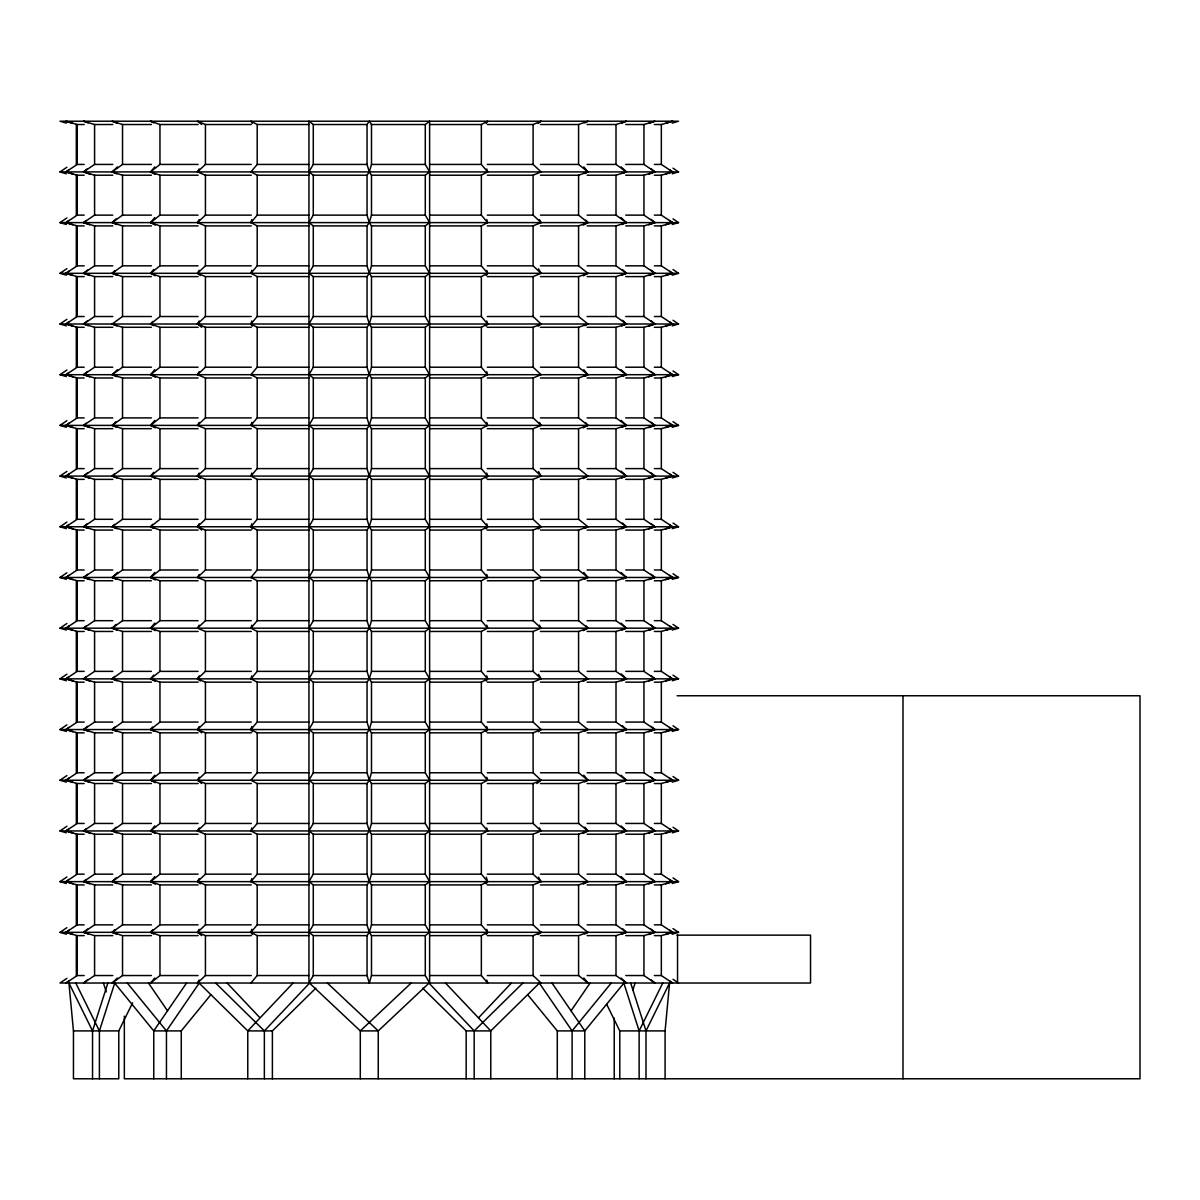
<?xml version="1.0" encoding="UTF-8"?>
<svg xmlns="http://www.w3.org/2000/svg" width="1200" height="1200" viewBox="0 0 1200 1200"><rect width="100%" height="100%" fill="white"/><g stroke="black" fill="none" stroke-linecap="round" stroke-linejoin="round"><path stroke-width="1.5" d="M272.385 1078.785L272.385 1030.905L315.825 988.2M425.28 124.515L425.28 164.43L429.615 171.915L429.63 175.215L429.615 983.025L425.28 975.54L425.28 935.625L429.615 932.325L425.28 924.855L425.28 884.925L429.615 881.64L425.28 874.155L425.28 834.225L429.615 830.94L425.28 823.455L425.28 783.54L429.615 780.24L425.28 772.77L425.28 732.84L429.615 729.555L425.28 722.07L425.28 682.155L429.615 678.855L425.28 671.37L425.28 631.455L429.615 628.17L425.28 620.685L425.28 580.755L429.615 577.47L425.28 569.985L425.28 530.07L429.615 526.77L425.28 519.3L425.28 479.37L429.615 476.085L425.28 468.6L425.28 428.685L429.615 425.385L425.28 417.9L425.28 377.985L429.615 374.7L425.28 367.215L425.28 327.285L429.615 324L425.28 316.515L425.28 276.6L429.615 273.3L425.28 265.83L425.28 225.9L429.615 222.615L425.28 215.13L425.28 175.215L429.615 171.915L429.615 121.215L425.28 124.515L371.49 124.515L369.27 121.215L367.05 124.515L367.05 164.43L369.27 171.915L371.49 175.215L371.49 215.13L369.27 222.615L367.05 225.9L367.05 265.83L369.27 273.3L371.49 276.6L371.49 316.515L369.27 324L367.05 327.285L367.05 367.215L369.27 374.7L371.49 377.985L371.49 417.9L369.27 425.385L367.05 428.685L367.05 468.6L369.27 476.085L371.49 479.37L371.49 519.3L369.27 526.77L367.05 530.07L367.05 569.985L369.27 577.47L371.49 580.755L371.49 620.685L369.27 628.17L367.05 631.455L367.05 671.37L369.27 678.855L371.49 682.155L371.49 722.07L369.27 729.555L367.05 732.84L367.05 772.77L369.27 780.24L371.49 783.54L371.49 823.455L369.27 830.94L367.05 834.225L367.05 874.155L369.27 881.64L371.49 884.925L371.49 924.855L369.27 932.325L367.05 935.625L367.05 975.54L369.27 983.025L371.49 975.54L371.49 935.625L369.27 932.325L367.05 924.855L367.05 884.925L369.27 881.64L371.49 874.155L371.49 834.225L369.27 830.94L367.05 823.455L367.05 783.54L369.27 780.24L371.49 772.77L371.49 732.84L369.27 729.555L367.05 722.07L367.05 682.155L369.27 678.855L371.49 671.37L371.49 631.455L369.27 628.17L367.05 620.685L367.05 580.755L369.27 577.47L371.49 569.985L371.49 530.07L369.27 526.77L367.05 519.3L367.05 479.37L369.27 476.085L371.49 468.6L371.49 428.685L369.27 425.385L367.05 417.9L367.05 377.985L369.27 374.7L371.49 367.215L371.49 327.285L369.27 324L367.05 316.515L367.05 276.6L369.27 273.3L371.49 265.83L371.49 225.9L369.27 222.615L367.05 215.13L367.05 175.215L369.27 171.915L371.49 164.43L371.49 124.515M313.275 124.515L313.275 164.43L308.94 171.915L313.275 175.215L313.275 215.13L308.94 222.615L313.275 225.9L313.275 265.83L308.94 273.3L313.275 276.6L313.275 316.515L308.94 324L313.275 327.285L313.275 367.215L308.94 374.7L313.275 377.985L313.275 417.9L308.94 425.385L313.275 428.685L313.275 468.6L308.94 476.085L313.275 479.37L313.275 519.3L308.94 526.77L313.275 530.07L313.275 569.985L308.94 577.47L313.275 580.755L313.275 620.685L308.94 628.17L313.275 631.455L313.275 671.37L308.94 678.855L313.275 682.155L313.275 722.07L308.94 729.555L313.275 732.84L313.275 772.77L308.94 780.24L313.275 783.54L313.275 823.455L308.94 830.94L313.275 834.225L313.275 874.155L308.94 881.64L313.275 884.925L313.275 924.855L308.94 932.325L313.275 935.625L313.275 975.54L308.94 983.025L308.94 121.215L313.275 124.515L367.05 124.515M665.085 1078.785L665.085 1030.905L669.57 983.025L646.005 1030.905L646.005 1078.785M308.91 225.9L257.19 225.9L250.92 222.615L251.79 219.615M308.91 276.6L257.19 276.6L250.92 273.3L251.79 270.315M251.79 321L250.92 324L252.375 326.19M308.91 428.685L257.19 428.685L250.92 425.385L251.79 422.4M308.91 479.37L257.19 479.37L250.92 476.085L251.79 473.085M251.79 523.785L250.92 526.77L252.375 528.975M308.91 631.455L257.19 631.455L250.92 628.17L251.79 625.17M308.91 682.155L257.19 682.155L250.92 678.855L251.79 675.87M251.79 726.555L250.92 729.555L252.375 731.745M308.91 834.225L257.19 834.225L250.92 830.94L251.79 827.94M308.91 884.925L257.19 884.925L250.92 881.64L251.79 878.64M251.79 929.34L250.92 932.325L252.375 934.53M92.535 1078.785L92.535 1030.905L107.865 983.025M99.405 1078.785L99.405 1030.905L114.735 983.025M632.835 990.12L635.1 983.025M92.535 1030.905L68.925 983.025L73.455 1030.905L73.455 1078.785L118.77 1078.785L118.77 1030.905L132.6 1002.84M639.135 1078.785L639.135 1030.905L662.745 983.025M251.265 175.215L205.425 175.215L197.445 171.915L199.17 168.93M251.265 225.9L205.425 225.9L197.445 222.615L199.17 219.615M199.17 270.315L197.445 273.3L200.31 275.505M199.17 321L197.445 324L201.735 327.285M251.265 377.985L205.425 377.985L197.445 374.7L199.17 371.7M251.265 428.685L205.425 428.685L197.445 425.385L199.17 422.4M199.17 473.085L197.445 476.085L200.31 478.275M199.17 523.785L197.445 526.77L201.735 530.07M251.265 580.755L205.425 580.755L197.445 577.47L199.17 574.47M251.265 631.455L205.425 631.455L197.445 628.17L199.17 625.17M199.17 675.87L197.445 678.855L200.31 681.045M199.17 726.555L197.445 729.555L201.735 732.84M199.17 777.255L197.445 780.24L201.735 783.54M251.265 834.225L205.425 834.225L197.445 830.94L199.17 827.94M199.17 878.64L197.445 881.64L200.31 883.83M199.17 929.34L197.445 932.325L201.735 935.625M199.17 980.025L197.445 983.025L205.425 975.54L251.265 975.54M486.18 123.42L487.62 121.215L481.35 124.515L429.63 124.515M486.18 275.505L487.62 273.3L486.75 270.315M486.18 326.19L487.62 324L486.75 321M486.18 478.275L487.62 476.085L486.75 473.085M486.18 528.975L487.62 526.77L486.75 523.785M486.18 681.045L487.62 678.855L486.75 675.87M486.18 731.745L487.62 729.555L486.75 726.555M486.18 883.83L487.62 881.64L486.315 877.14M486.18 934.53L487.62 932.325L486.75 929.34M186.555 983.025L153.75 1030.905L153.75 1078.785M166.455 1078.785L166.455 1030.905L199.245 983.025M571.035 1010.82L590.085 983.025M181.26 1078.785L181.26 1030.905L210.915 994.635M572.1 1078.785L572.1 1030.905L611.235 983.025M623.94 983.025L584.79 1030.905L584.79 1078.785M154.74 166.935L150.585 171.915L155.265 174.39M154.74 217.62L150.585 222.615L155.265 225.075M153.705 269.565L150.585 273.3L155.265 275.775M152.67 321.51L150.585 324L153.705 325.65M154.74 369.705L150.585 374.7L155.265 377.16M154.74 420.405L150.585 425.385L155.265 427.86M153.705 472.335L150.585 476.085L155.265 478.545M152.67 524.28L150.585 526.77L153.705 528.42M154.74 572.475L150.585 577.47L155.265 579.945M154.74 623.175L150.585 628.17L155.265 630.63M153.705 675.12L150.585 678.855L155.265 681.33M152.67 727.065L150.585 729.555L153.705 731.19M154.74 775.26L150.585 780.24L155.265 782.715M154.74 825.96L150.585 830.94L155.265 833.415M154.74 876.645L150.585 881.64L155.265 884.1M152.67 929.835L150.585 932.325L153.705 933.975M154.74 978.03L150.585 983.025L159.96 975.54L198.105 975.54M252.375 123.42L250.92 121.215L257.19 124.515L257.19 164.43L250.92 171.915L257.19 175.215L308.91 175.215M250.92 222.615L257.19 215.13L257.19 175.215M250.92 273.3L257.19 265.83L257.19 225.9M257.19 276.6L257.19 316.515L250.92 324L257.19 327.285L308.91 327.285M257.19 327.285L257.19 367.215L250.92 374.7L257.19 377.985L308.91 377.985M250.92 425.385L257.19 417.9L257.19 377.985M250.92 476.085L257.19 468.6L257.19 428.685M257.19 479.37L257.19 519.3L250.92 526.77L257.19 530.07L308.91 530.07M257.19 530.07L257.19 569.985L250.92 577.47L257.19 580.755L308.91 580.755M250.92 628.17L257.19 620.685L257.19 580.755M250.92 678.855L257.19 671.37L257.19 631.455M257.19 682.155L257.19 722.07L250.92 729.555L257.19 732.84L308.91 732.84M257.19 732.84L257.19 772.77L250.92 780.24L257.19 783.54L308.91 783.54M250.92 830.94L257.19 823.455L257.19 783.54M250.92 881.64L257.19 874.155L257.19 834.225M257.19 884.925L257.19 924.855L250.92 932.325L257.19 935.625L308.91 935.625M250.92 983.025L257.19 975.54L257.19 935.625M293.055 983.025L247.77 1030.905L247.77 1078.785M264.36 1078.785L264.36 1030.905L309.645 983.025M478.74 1017.6L511.44 983.025M474.18 1078.785L474.18 1030.905L522.9 983.025M539.49 983.025L490.77 1030.905L466.17 1030.905L422.715 988.2M117.42 166.935L112.125 171.915L116.895 173.895M116.1 218.865L112.125 222.615L116.895 224.58M114.765 270.81L112.125 273.3L116.895 275.28M117.42 369.705L112.125 374.7L116.895 376.665M116.1 421.65L112.125 425.385L116.895 427.365M114.765 473.58L112.125 476.085L116.895 478.05M114.765 524.28L112.125 526.77L116.895 528.75M117.42 572.475L112.125 577.47L116.895 579.45M116.1 624.42L112.125 628.17L116.895 630.135M114.765 676.365L112.125 678.855L116.895 680.835M114.765 727.065L112.125 729.555L116.895 731.52M117.42 775.26L112.125 780.24L115.305 781.56M116.1 827.205L112.125 830.94L116.895 832.92M116.1 877.89L112.125 881.64L116.895 883.605M114.765 929.835L112.125 932.325L116.895 934.305M117.42 978.03L112.125 983.025L122.535 975.54L151.41 975.54M411.165 983.025L360.3 1030.905L360.3 1078.785M429.12 983.025L378.255 1030.905L360.3 1030.905L309.42 983.025M197.445 171.915L205.425 164.43L251.265 164.43M197.445 222.615L205.425 215.13L251.265 215.13M251.265 265.83L205.425 265.83L197.445 273.3L205.425 276.6L251.265 276.6M251.265 316.515L205.425 316.515L197.445 324L205.425 327.285L251.265 327.285M197.445 374.7L205.425 367.215L251.265 367.215M197.445 425.385L205.425 417.9L251.265 417.9M251.265 468.6L205.425 468.6L197.445 476.085L205.425 479.37L251.265 479.37M251.265 519.3L205.425 519.3L197.445 526.77L205.425 530.07L251.265 530.07M197.445 577.47L205.425 569.985L251.265 569.985M197.445 628.17L205.425 620.685L251.265 620.685M251.265 671.37L205.425 671.37L197.445 678.855L205.425 682.155L251.265 682.155M251.265 722.07L205.425 722.07L197.445 729.555L205.425 732.84L251.265 732.84M251.265 772.77L205.425 772.77L197.445 780.24L205.425 783.54L251.265 783.54M197.445 830.94L205.425 823.455L251.265 823.455M251.265 874.155L205.425 874.155L197.445 881.64L205.425 884.925L251.265 884.925M251.265 924.855L205.425 924.855L197.445 932.325L205.425 935.625L251.265 935.625M87.555 168.705L83.55 171.915L89.775 174.105M86.22 220.47L83.55 222.615L89.775 224.805M87.555 270.105L83.55 273.3L89.775 275.505M87.555 320.79L83.55 324L88.215 325.65M87.555 371.49L83.55 374.7L89.775 376.89M86.22 423.255L83.55 425.385L89.775 427.575M87.555 472.875L83.55 476.085L89.775 478.275M87.555 523.575L83.55 526.77L88.215 528.42M87.555 574.26L83.55 577.47L89.775 579.66M86.22 626.025L83.55 628.17L89.775 630.36M86.22 676.725L83.55 678.855L89.775 681.045M87.555 726.345L83.55 729.555L88.215 731.19M87.555 777.045L83.55 780.24L89.775 782.445M86.22 828.795L83.55 830.94L89.775 833.13M86.22 879.495L83.55 881.64L89.775 883.83M87.555 929.115L83.55 932.325L88.215 933.975M87.555 979.815L83.55 983.025L94.59 975.54L112.785 975.54M198.105 164.43L159.96 164.43L150.585 171.915L159.96 175.215L198.105 175.215M198.105 215.13L159.96 215.13L150.585 222.615L159.96 225.9L198.105 225.9M198.105 265.83L159.96 265.83L150.585 273.3L159.96 276.6L198.105 276.6M198.105 316.515L159.96 316.515L150.585 324L159.96 327.285L198.105 327.285M198.105 367.215L159.96 367.215L150.585 374.7L159.96 377.985L198.105 377.985M198.105 417.9L159.96 417.9L150.585 425.385L159.96 428.685L198.105 428.685M198.105 468.6L159.96 468.6L150.585 476.085L159.96 479.37L198.105 479.37M198.105 519.3L159.96 519.3L150.585 526.77L159.96 530.07L198.105 530.07M198.105 569.985L159.96 569.985L150.585 577.47L159.96 580.755L198.105 580.755M198.105 620.685L159.96 620.685L150.585 628.17L159.96 631.455L198.105 631.455M198.105 671.37L159.96 671.37L150.585 678.855L159.96 682.155L198.105 682.155M198.105 722.07L159.96 722.07L150.585 729.555L159.96 732.84L198.105 732.84M198.105 772.77L159.96 772.77L150.585 780.24L159.96 783.54L198.105 783.54M198.105 823.455L159.96 823.455L150.585 830.94L159.96 834.225L198.105 834.225M198.105 874.155L159.96 874.155L150.585 881.64L159.96 884.925L198.105 884.925M198.105 924.855L159.96 924.855L150.585 932.325L159.96 935.625L198.105 935.625M538.23 123.42L541.095 121.215L533.115 124.515L487.29 124.515M538.23 326.19L541.095 324L533.115 316.515L487.29 316.515M538.23 528.975L541.095 526.77L533.115 519.3L487.29 519.3M538.23 731.745L541.095 729.555L533.115 722.07L487.29 722.07M536.805 783.54L541.095 780.24L533.115 772.77L487.29 772.77M538.23 934.53L541.095 932.325L533.115 924.855L487.29 924.855M68.91 169.785L65.94 171.915L72.87 174.105M151.41 164.43L122.535 164.43L112.125 171.915L122.535 175.215L151.41 175.215M68.91 220.47L65.94 222.615L72.87 224.805M151.41 215.13L122.535 215.13L112.125 222.615L122.535 225.9L151.41 225.9M68.91 271.17L65.94 273.3L72.87 275.505M151.41 265.83L122.535 265.83L112.125 273.3L122.535 276.6L151.41 276.6M68.91 321.855L65.94 324L72.87 326.19M116.895 325.98L112.125 324L122.535 316.515L151.41 316.515M68.91 372.555L65.94 374.7L72.87 376.89M151.41 367.215L122.535 367.215L112.125 374.7L122.535 377.985L151.41 377.985M68.91 423.255L65.94 425.385L72.87 427.575M151.41 417.9L122.535 417.9L112.125 425.385L122.535 428.685L151.41 428.685M68.91 473.94L65.94 476.085L72.87 478.275M151.41 468.6L122.535 468.6L112.125 476.085L122.535 479.37L151.41 479.37M68.91 524.64L65.94 526.77L72.87 528.975M151.41 519.3L122.535 519.3L112.125 526.77L122.535 530.07L151.41 530.07M68.91 575.325L65.94 577.47L72.87 579.66M151.41 569.985L122.535 569.985L112.125 577.47L122.535 580.755L151.41 580.755M68.91 626.025L65.94 628.17L72.87 630.36M151.41 620.685L122.535 620.685L112.125 628.17L122.535 631.455L151.41 631.455M68.91 676.725L65.94 678.855L72.87 681.045M151.41 671.37L122.535 671.37L112.125 678.855L122.535 682.155L151.41 682.155M68.91 727.41L65.94 729.555L72.87 731.745M151.41 722.07L122.535 722.07L112.125 729.555L122.535 732.84L151.41 732.84M68.91 778.11L65.94 780.24L72.87 782.445M151.41 772.77L122.535 772.77L112.125 780.24L122.535 783.54L151.41 783.54M68.91 828.795L65.94 830.94L72.87 833.13M151.41 823.455L122.535 823.455L112.125 830.94L122.535 834.225L151.41 834.225M68.91 879.495L65.94 881.64L72.87 883.83M151.41 874.155L122.535 874.155L112.125 881.64L122.535 884.925L151.41 884.925M68.91 930.195L65.94 932.325L72.87 934.53M151.41 924.855L122.535 924.855L112.125 932.325L122.535 935.625L151.41 935.625M68.91 980.88L65.94 983.025L77.205 975.54L84.18 975.54M66.315 173.79L60 171.915L66.9 167.235M112.785 164.43L94.59 164.43L83.55 171.915L94.59 175.215L112.785 175.215M66.315 224.49L60 222.615L66.9 217.935M112.785 215.13L94.59 215.13L83.55 222.615L94.59 225.9L112.785 225.9M66.315 275.19L60 273.3L66.9 268.635M112.785 265.83L94.59 265.83L83.55 273.3L94.59 276.6L112.785 276.6M66.315 325.875L60 324L66.9 319.32M112.785 316.515L94.59 316.515L83.55 324L94.59 327.285L112.785 327.285M66.315 376.575L60 374.7L66.9 370.02M112.785 367.215L94.59 367.215L83.55 374.7L94.59 377.985L112.785 377.985M66.315 427.275L60 425.385L66.9 420.705M112.785 417.9L94.59 417.9L83.55 425.385L94.59 428.685L112.785 428.685M66.315 477.96L60 476.085L66.9 471.405M112.785 468.6L94.59 468.6L83.55 476.085L94.59 479.37L112.785 479.37M66.315 528.66L60 526.77L66.9 522.105M112.785 519.3L94.59 519.3L83.55 526.77L94.59 530.07L112.785 530.07M66.315 579.345L60 577.47L66.9 572.79M112.785 569.985L94.59 569.985L83.55 577.47L94.59 580.755L112.785 580.755M66.315 630.045L60 628.17L66.9 623.49M112.785 620.685L94.59 620.685L83.55 628.17L94.59 631.455L112.785 631.455M66.315 680.745L60 678.855L66.9 674.175M112.785 671.37L94.59 671.37L83.55 678.855L94.59 682.155L112.785 682.155M66.315 731.43L60 729.555L66.9 724.875M112.785 722.07L94.59 722.07L83.55 729.555L94.59 732.84L112.785 732.84M66.315 782.13L60 780.24L66.9 775.575M112.785 772.77L94.59 772.77L83.55 780.24L94.59 783.54L112.785 783.54M66.315 832.815L60 830.94L66.9 826.26M112.785 823.455L94.59 823.455L83.55 830.94L94.59 834.225L112.785 834.225M66.315 883.515L60 881.64L66.9 876.96M112.785 874.155L94.59 874.155L83.55 881.64L94.59 884.925L112.785 884.925M66.315 934.215L60 932.325L66.9 927.66M112.785 924.855L94.59 924.855L83.55 932.325L94.59 935.625L112.785 935.625M66.9 978.345L60 983.025L810.54 983.025L810.54 935.145L676.92 935.145M84.18 164.43L77.205 164.43L65.94 171.915L77.205 175.215L84.18 175.215M84.18 215.13L77.205 215.13L65.94 222.615L77.205 225.9L84.18 225.9M84.18 265.83L77.205 265.83L65.94 273.3L77.205 276.6L84.18 276.6M84.18 316.515L77.205 316.515L65.94 324L77.205 327.285L84.18 327.285M84.18 367.215L77.205 367.215L65.94 374.7L77.205 377.985L84.18 377.985M84.18 417.9L77.205 417.9L65.94 425.385L77.205 428.685L84.18 428.685M84.18 468.6L77.205 468.6L65.94 476.085L77.205 479.37L84.18 479.37M84.18 519.3L77.205 519.3L65.94 526.77L77.205 530.07L84.18 530.07M84.18 569.985L77.205 569.985L65.94 577.47L77.205 580.755L84.18 580.755M84.18 620.685L77.205 620.685L65.94 628.17L77.205 631.455L84.18 631.455M84.18 671.37L77.205 671.37L65.94 678.855L77.205 682.155L84.18 682.155M84.18 722.07L77.205 722.07L65.94 729.555L77.205 732.84L84.18 732.84M84.18 772.77L77.205 772.77L65.94 780.24L77.205 783.54L84.18 783.54M84.18 823.455L77.205 823.455L65.94 830.94L77.205 834.225L84.18 834.225M84.18 874.155L77.205 874.155L65.94 881.64L77.205 884.925L84.18 884.925M84.18 924.855L77.205 924.855L65.94 932.325L77.205 935.625L84.18 935.625M584.835 122.865L587.955 121.215L578.58 124.515L540.435 124.515M584.835 173.565L587.955 171.915L583.8 166.935M583.275 225.075L587.955 222.615L585.885 220.11M583.275 275.775L587.955 273.3L578.58 265.83L540.435 265.83M584.835 325.65L587.955 324L578.58 316.515L540.435 316.515M584.835 376.335L587.955 374.7L583.8 369.705M583.275 427.86L587.955 425.385L585.885 422.895M583.275 478.545L587.955 476.085L578.58 468.6L540.435 468.6M584.835 528.42L587.955 526.77L578.58 519.3L540.435 519.3M584.835 579.12L587.955 577.47L583.8 572.475M583.275 630.63L587.955 628.17L585.885 625.665M583.275 681.33L587.955 678.855L578.58 671.37L540.435 671.37M584.835 731.19L587.955 729.555L578.58 722.07L540.435 722.07M584.835 781.89L587.955 780.24L583.8 775.26M583.275 833.415L587.955 830.94L584.835 827.205M583.275 884.1L587.955 881.64L578.58 874.155L540.435 874.155M584.835 933.975L587.955 932.325L578.58 924.855L540.435 924.855M429.63 175.215L481.35 175.215L487.62 171.915L486.75 168.93M429.63 225.9L481.35 225.9L487.62 222.615L486.75 219.615M429.63 276.6L481.35 276.6L487.62 273.3L481.35 265.83L481.35 225.9M429.63 327.285L481.35 327.285L487.62 324L481.35 316.515L481.35 276.6M429.63 377.985L481.35 377.985L487.62 374.7L486.75 371.7M429.63 428.685L481.35 428.685L487.62 425.385L486.75 422.4M429.63 479.37L481.35 479.37L487.62 476.085L481.35 468.6L481.35 428.685M429.63 530.07L481.35 530.07L487.62 526.77L481.35 519.3L481.35 479.37M429.63 580.755L481.35 580.755L487.62 577.47L486.75 574.47M429.63 631.455L481.35 631.455L487.62 628.17L486.75 625.17M429.63 682.155L481.35 682.155L487.62 678.855L481.35 671.37L481.35 631.455M429.63 732.84L481.35 732.84L487.62 729.555L481.35 722.07L481.35 682.155M429.63 783.54L481.35 783.54L487.62 780.24L486.75 777.255M429.63 834.225L481.35 834.225L487.62 830.94L486.75 827.94M429.63 884.925L481.35 884.925L487.62 881.64L481.35 874.155L481.35 834.225M429.63 935.625L481.35 935.625L487.62 932.325L481.35 924.855L481.35 884.925M621.66 123.195L626.43 121.215L616.005 124.515L587.13 124.515M487.29 175.215L533.115 175.215L541.095 171.915L533.115 164.43L487.29 164.43M623.25 173.235L626.43 171.915L621.12 166.935M487.29 225.9L533.115 225.9L541.095 222.615L539.385 219.615M621.66 224.58L626.43 222.615L621.12 217.62M487.29 276.6L533.115 276.6L541.095 273.3L538.515 268.815M621.66 275.28L626.43 273.3L622.455 269.565M487.29 327.285L533.115 327.285L541.095 324M621.66 325.98L626.43 324L622.455 320.265M487.29 377.985L533.115 377.985L541.095 374.7L533.115 367.215L487.29 367.215M623.25 376.005L626.43 374.7L621.12 369.705M487.29 428.685L533.115 428.685L541.095 425.385L539.385 422.4M621.66 427.365L626.43 425.385L621.12 420.405M487.29 479.37L533.115 479.37L541.095 476.085L538.515 471.585M621.66 478.05L626.43 476.085L621.12 471.09M487.29 530.07L533.115 530.07L541.095 526.77M621.66 528.75L626.43 526.77L622.455 523.035M487.29 580.755L533.115 580.755L541.095 577.47L533.115 569.985L487.29 569.985M623.25 578.79L626.43 577.47L621.12 572.475M487.29 631.455L533.115 631.455L541.095 628.17L539.385 625.17M621.66 630.135L626.43 628.17L621.12 623.175M487.29 682.155L533.115 682.155L541.095 678.855L538.515 674.37M621.66 680.835L626.43 678.855L621.12 673.875M487.29 732.84L533.115 732.84L541.095 729.555M621.66 731.52L626.43 729.555L622.455 725.805M487.29 783.54L533.115 783.54L541.095 780.24M623.25 781.56L626.43 780.24L621.12 775.26M487.29 834.225L533.115 834.225L541.095 830.94L539.385 827.94M621.66 832.92L626.43 830.94L621.12 825.96M487.29 884.925L533.115 884.925L541.095 881.64L538.515 877.14M621.66 883.605L626.43 881.64L621.12 876.645M487.29 935.625L533.115 935.625L541.095 932.325M621.66 934.305L626.43 932.325L622.455 928.59M648.765 123.42L655.005 121.215L643.95 124.515L625.755 124.515M648.765 174.105L655.005 171.915L651 168.705M648.765 224.805L655.005 222.615L651 219.405M648.765 275.505L655.005 273.3L651 270.105M648.765 326.19L655.005 324L651 320.79M648.765 376.89L655.005 374.7L651 371.49M648.765 427.575L655.005 425.385L651 422.175M648.765 478.275L655.005 476.085L651 472.875M648.765 528.975L655.005 526.77L651 523.575M648.765 579.66L655.005 577.47L651 574.26M648.765 630.36L655.005 628.17L651 624.96M648.765 681.045L655.005 678.855L651 675.645M648.765 731.745L655.005 729.555L651 726.345M648.765 782.445L655.005 780.24L651 777.045M648.765 833.13L655.005 830.94L651 827.73M648.765 883.83L655.005 881.64L651 878.43M648.765 934.53L655.005 932.325L651 929.115M540.435 175.215L578.58 175.215L587.955 171.915L578.58 164.43L540.435 164.43M540.435 225.9L578.58 225.9L587.955 222.615L578.58 215.13L540.435 215.13M540.435 276.6L578.58 276.6L587.955 273.3M540.435 327.285L578.58 327.285L587.955 324M540.435 377.985L578.58 377.985L587.955 374.7L578.58 367.215L540.435 367.215M540.435 428.685L578.58 428.685L587.955 425.385L578.58 417.9L540.435 417.9M540.435 479.37L578.58 479.37L587.955 476.085M540.435 530.07L578.58 530.07L587.955 526.77M540.435 580.755L578.58 580.755L587.955 577.47L578.58 569.985L540.435 569.985M540.435 631.455L578.58 631.455L587.955 628.17L578.58 620.685L540.435 620.685M540.435 682.155L578.58 682.155L587.955 678.855M540.435 732.84L578.58 732.84L587.955 729.555M540.435 783.54L578.58 783.54L587.955 780.24L578.58 772.77L540.435 772.77M540.435 834.225L578.58 834.225L587.955 830.94L578.58 823.455L540.435 823.455M540.435 884.925L578.58 884.925L587.955 881.64M540.435 935.625L578.58 935.625L587.955 932.325M665.67 123.42L672.6 121.215L661.335 124.515L654.36 124.515M665.67 174.105L672.6 171.915L669.63 169.785M665.67 224.805L672.6 222.615L669.63 220.47M665.67 275.505L672.6 273.3L669.63 271.17M665.67 326.19L672.6 324L669.63 321.855M665.67 376.89L672.6 374.7L669.63 372.555M665.67 427.575L672.6 425.385L669.63 423.255M665.67 478.275L672.6 476.085L669.63 473.94M665.67 528.975L672.6 526.77L669.63 524.64M665.67 579.66L672.6 577.47L669.63 575.325M665.67 630.36L672.6 628.17L669.63 626.025M665.67 681.045L672.6 678.855L669.63 676.725M665.67 731.745L672.6 729.555L669.63 727.41M665.67 782.445L672.6 780.24L669.63 778.11M665.67 833.13L672.6 830.94L669.63 828.795M665.67 883.83L672.6 881.64L669.63 879.495M665.67 934.53L672.6 932.325L669.63 930.195M587.13 175.215L616.005 175.215L626.43 171.915L616.005 164.43L587.13 164.43M587.13 225.9L616.005 225.9L626.43 222.615L616.005 215.13L587.13 215.13M587.13 276.6L616.005 276.6L626.43 273.3L616.005 265.83L587.13 265.83M587.13 327.285L616.005 327.285L626.43 324L616.005 316.515L587.13 316.515M587.13 377.985L616.005 377.985L626.43 374.7L616.005 367.215L587.13 367.215M587.13 428.685L616.005 428.685L626.43 425.385L616.005 417.9L587.13 417.9M587.13 479.37L616.005 479.37L626.43 476.085L616.005 468.6L587.13 468.6M587.13 530.07L616.005 530.07L626.43 526.77L616.005 519.3L587.13 519.3M587.13 580.755L616.005 580.755L626.43 577.47L616.005 569.985L587.13 569.985M587.13 631.455L616.005 631.455L626.43 628.17L616.005 620.685L587.13 620.685M587.13 682.155L616.005 682.155L626.43 678.855L616.005 671.37L587.13 671.37M587.13 732.84L616.005 732.84L626.43 729.555L616.005 722.07L587.13 722.07M587.13 783.54L616.005 783.54L626.43 780.24L616.005 772.77L587.13 772.77M587.13 834.225L616.005 834.225L626.43 830.94L616.005 823.455L587.13 823.455M587.13 884.925L616.005 884.925L626.43 881.64L616.005 874.155L587.13 874.155M587.13 935.625L616.005 935.625L626.43 932.325L616.005 924.855L587.13 924.855M672.24 123.105L678.54 121.215L60 121.215L66.315 123.105M625.755 175.215L643.95 175.215L655.005 171.915L643.95 164.43L625.755 164.43M672.24 173.79L678.54 171.915L673.02 168.18M625.755 225.9L643.95 225.9L655.005 222.615L643.95 215.13L625.755 215.13M672.24 224.49L678.54 222.615L673.02 218.865M625.755 276.6L643.95 276.6L655.005 273.3L643.95 265.83L625.755 265.83M672.24 275.19L678.54 273.3L673.02 269.565M625.755 327.285L643.95 327.285L655.005 324L643.95 316.515L625.755 316.515M672.24 325.875L678.54 324L673.02 320.265M625.755 377.985L643.95 377.985L655.005 374.7L643.95 367.215L625.755 367.215M672.24 376.575L678.54 374.7L673.02 370.95M625.755 428.685L643.95 428.685L655.005 425.385L643.95 417.9L625.755 417.9M672.24 427.275L678.54 425.385L673.02 421.65M625.755 479.37L643.95 479.37L655.005 476.085L643.95 468.6L625.755 468.6M672.24 477.96L678.54 476.085L673.02 472.335M625.755 530.07L643.95 530.07L655.005 526.77L643.95 519.3L625.755 519.3M672.24 528.66L678.54 526.77L673.02 523.035M625.755 580.755L643.95 580.755L655.005 577.47L643.95 569.985L625.755 569.985M672.24 579.345L678.54 577.47L673.02 573.735M625.755 631.455L643.95 631.455L655.005 628.17L643.95 620.685L625.755 620.685M672.24 630.045L678.54 628.17L673.02 624.42M625.755 682.155L643.95 682.155L655.005 678.855L643.95 671.37L625.755 671.37M672.24 680.745L678.54 678.855L673.02 675.12M625.755 732.84L643.95 732.84L655.005 729.555L643.95 722.07L625.755 722.07M672.24 731.43L678.54 729.555L673.02 725.805M625.755 783.54L643.95 783.54L655.005 780.24L643.95 772.77L625.755 772.77M672.24 782.13L678.54 780.24L673.02 776.505M625.755 834.225L643.95 834.225L655.005 830.94L643.95 823.455L625.755 823.455M672.24 832.815L678.54 830.94L673.02 827.205M625.755 884.925L643.95 884.925L655.005 881.64L643.95 874.155L625.755 874.155M672.24 883.515L678.54 881.64L673.02 877.89M625.755 935.625L643.95 935.625L655.005 932.325L643.95 924.855L625.755 924.855M672.24 934.215L678.54 932.325L673.02 928.59M654.36 175.215L661.335 175.215L672.6 171.915L661.335 164.43L654.36 164.43M654.36 225.9L661.335 225.9L672.6 222.615L661.335 215.13L654.36 215.13M654.36 276.6L661.335 276.6L672.6 273.3L661.335 265.83L654.36 265.83M654.36 327.285L661.335 327.285L672.6 324L661.335 316.515L654.36 316.515M654.36 377.985L661.335 377.985L672.6 374.7L661.335 367.215L654.36 367.215M654.36 428.685L661.335 428.685L672.6 425.385L661.335 417.9L654.36 417.9M654.36 479.37L661.335 479.37L672.6 476.085L661.335 468.6L654.36 468.6M654.36 530.07L661.335 530.07L672.6 526.77L661.335 519.3L654.36 519.3M654.36 580.755L661.335 580.755L672.6 577.47L661.335 569.985L654.36 569.985M654.36 631.455L661.335 631.455L672.6 628.17L661.335 620.685L654.36 620.685M654.36 682.155L661.335 682.155L672.6 678.855L661.335 671.37L654.36 671.37M654.36 732.84L661.335 732.84L672.6 729.555L661.335 722.07L654.36 722.07M654.36 783.54L661.335 783.54L672.6 780.24L661.335 772.77L654.36 772.77M654.36 834.225L661.335 834.225L672.6 830.94L661.335 823.455L654.36 823.455M654.36 884.925L661.335 884.925L672.6 881.64L661.335 874.155L654.36 874.155M654.36 935.625L661.335 935.625L672.6 932.325L661.335 924.855L654.36 924.855M72.87 123.42L65.94 121.215L77.205 124.515L84.18 124.515M88.215 122.865L83.55 121.215L94.59 124.515L112.785 124.515M116.895 123.195L112.125 121.215L122.535 124.515L151.41 124.515M153.705 122.865L150.585 121.215L159.96 124.515L198.105 124.515M201.735 124.515L197.445 121.215L205.425 124.515L251.265 124.515M257.19 124.515L308.91 124.515M257.19 164.43L308.91 164.43M313.275 164.43L367.05 164.43M371.49 164.43L425.28 164.43M429.63 164.43L481.35 164.43L487.62 171.915M60 171.915L678.54 171.915M313.275 175.215L367.05 175.215M371.49 175.215L425.28 175.215M257.19 215.13L308.91 215.13M313.275 215.13L367.05 215.13M371.49 215.13L425.28 215.13M429.63 215.13L481.35 215.13L487.62 222.615M487.29 215.13L533.115 215.13L541.095 222.615M60 222.615L678.54 222.615M313.275 225.9L367.05 225.9M371.49 225.9L425.28 225.9M257.19 265.83L308.91 265.83M313.275 265.83L367.05 265.83M371.49 265.83L425.28 265.83M429.63 265.83L481.35 265.83M487.29 265.83L533.115 265.83L541.095 273.3M60 273.3L678.54 273.3M313.275 276.6L367.05 276.6M371.49 276.6L425.28 276.6M257.19 316.515L308.91 316.515M313.275 316.515L367.05 316.515M371.49 316.515L425.28 316.515M429.63 316.515L481.35 316.515M60 324L678.54 324M112.125 324L122.535 327.285L151.41 327.285M313.275 327.285L367.05 327.285M371.49 327.285L425.28 327.285M257.19 367.215L308.91 367.215M313.275 367.215L367.05 367.215M371.49 367.215L425.28 367.215M429.63 367.215L481.35 367.215L487.62 374.7M60 374.7L678.54 374.7M313.275 377.985L367.05 377.985M371.49 377.985L425.28 377.985M257.19 417.9L308.91 417.9M313.275 417.9L367.05 417.9M371.49 417.9L425.28 417.9M429.63 417.9L481.35 417.9L487.62 425.385M487.29 417.9L533.115 417.9L541.095 425.385M60 425.385L678.54 425.385M313.275 428.685L367.05 428.685M371.49 428.685L425.28 428.685M257.19 468.6L308.91 468.6M313.275 468.6L367.05 468.6M371.49 468.6L425.28 468.6M429.63 468.6L481.35 468.6M487.29 468.6L533.115 468.6L541.095 476.085M60 476.085L678.54 476.085M313.275 479.37L367.05 479.37M371.49 479.37L425.28 479.37M257.19 519.3L308.91 519.3M313.275 519.3L367.05 519.3M371.49 519.3L425.28 519.3M429.63 519.3L481.35 519.3M60 526.77L678.54 526.77M313.275 530.07L367.05 530.07M371.49 530.07L425.28 530.07M257.19 569.985L308.91 569.985M313.275 569.985L367.05 569.985M371.49 569.985L425.28 569.985M429.63 569.985L481.35 569.985L487.62 577.47M60 577.47L678.54 577.47M313.275 580.755L367.05 580.755M371.49 580.755L425.28 580.755M257.19 620.685L308.91 620.685M313.275 620.685L367.05 620.685M371.49 620.685L425.28 620.685M429.63 620.685L481.35 620.685L487.62 628.17M487.29 620.685L533.115 620.685L541.095 628.17M60 628.17L678.54 628.17M313.275 631.455L367.05 631.455M371.49 631.455L425.28 631.455M257.19 671.37L308.91 671.37M313.275 671.37L367.05 671.37M371.49 671.37L425.28 671.37M429.63 671.37L481.35 671.37M487.29 671.37L533.115 671.37L541.095 678.855M60 678.855L678.54 678.855M313.275 682.155L367.05 682.155M371.49 682.155L425.28 682.155M677.16 695.76L1140 695.76L1140 1078.785L124.335 1078.785L124.335 1016.175M257.19 722.07L308.91 722.07M313.275 722.07L367.05 722.07M371.49 722.07L425.28 722.07M429.63 722.07L481.35 722.07M60 729.555L678.54 729.555M313.275 732.84L367.05 732.84M371.49 732.84L425.28 732.84M257.19 772.77L308.91 772.77M313.275 772.77L367.05 772.77M371.49 772.77L425.28 772.77M429.63 772.77L481.35 772.77L487.62 780.24M60 780.24L678.54 780.24M313.275 783.54L367.05 783.54M371.49 783.54L425.28 783.54M257.19 823.455L308.91 823.455M313.275 823.455L367.05 823.455M371.49 823.455L425.28 823.455M429.63 823.455L481.35 823.455L487.62 830.94M487.29 823.455L533.115 823.455L541.095 830.94M60 830.94L678.54 830.94M313.275 834.225L367.05 834.225M371.49 834.225L425.28 834.225M257.19 874.155L308.91 874.155M313.275 874.155L367.05 874.155M371.49 874.155L425.28 874.155M429.63 874.155L481.35 874.155M487.29 874.155L533.115 874.155L541.095 881.64M60 881.64L678.54 881.64M313.275 884.925L367.05 884.925M371.49 884.925L425.28 884.925M257.19 924.855L308.91 924.855M313.275 924.855L367.05 924.855M371.49 924.855L425.28 924.855M429.63 924.855L481.35 924.855M60 932.325L678.54 932.325M313.275 935.625L367.05 935.625M371.49 935.625L425.28 935.625M257.19 975.54L308.91 975.54M313.275 975.54L367.05 975.54M371.49 975.54L425.28 975.54M429.63 975.54L481.35 975.54L487.62 983.025L486.75 980.025M487.29 975.54L533.115 975.54L541.095 983.025M540.435 975.54L578.58 975.54L587.955 983.025L583.8 978.03M587.13 975.54L616.005 975.54L626.43 983.025L621.12 978.03M625.755 975.54L643.95 975.54L655.005 983.025L651 979.815M654.36 975.54L661.335 975.54L672.6 983.025L669.63 980.88M73.455 1030.905L118.77 1030.905M181.26 1030.905L153.75 1030.905L114.615 983.025M272.385 1030.905L247.77 1030.905L199.065 983.025M527.625 994.635L557.28 1030.905L584.79 1030.905L552 983.025M665.085 1030.905L619.785 1030.905L606.75 1004.49M673.02 979.275L678.54 983.025M327.375 983.025L378.255 1030.905L378.255 1078.785M215.655 983.025L264.36 1030.905M445.485 983.025L490.77 1030.905L490.77 1078.785M428.895 983.025L474.18 1030.905M227.1 983.025L259.8 1017.6M127.305 983.025L166.455 1030.905M539.295 983.025L572.1 1030.905M148.47 983.025L167.505 1010.82M75.795 983.025L99.405 1030.905M630.69 983.025L646.005 1030.905M623.82 983.025L639.135 1030.905M103.44 983.025L106.275 991.89M903 695.76L903 1078.785M677.535 935.145L677.535 983.025M661.335 124.515L661.335 164.43M661.335 175.215L661.335 215.13M661.335 225.9L661.335 265.83M661.335 276.6L661.335 316.515M661.335 327.285L661.335 367.215M661.335 377.985L661.335 417.9M661.335 428.685L661.335 468.6M661.335 479.37L661.335 519.3M661.335 530.07L661.335 569.985M661.335 580.755L661.335 620.685M661.335 631.455L661.335 671.37M661.335 682.155L661.335 722.07M661.335 732.84L661.335 772.77M661.335 783.54L661.335 823.455M661.335 834.225L661.335 874.155M661.335 884.925L661.335 924.855M661.335 935.625L661.335 975.54M643.95 124.515L643.95 164.43M643.95 175.215L643.95 215.13M643.95 225.9L643.95 265.83M643.95 276.6L643.95 316.515M643.95 327.285L643.95 367.215M643.95 377.985L643.95 417.9M643.95 428.685L643.95 468.6M643.95 479.37L643.95 519.3M643.95 530.07L643.95 569.985M643.95 580.755L643.95 620.685M643.95 631.455L643.95 671.37M643.95 682.155L643.95 722.07M643.95 732.84L643.95 772.77M643.95 783.54L643.95 823.455M643.95 834.225L643.95 874.155M643.95 884.925L643.95 924.855M643.95 935.625L643.95 975.54M619.785 1030.905L619.785 1078.785M616.005 124.515L616.005 164.43M616.005 175.215L616.005 215.13M616.005 225.9L616.005 265.83M616.005 276.6L616.005 316.515M616.005 327.285L616.005 367.215M616.005 377.985L616.005 417.9M616.005 428.685L616.005 468.6M616.005 479.37L616.005 519.3M616.005 530.07L616.005 569.985M616.005 580.755L616.005 620.685M616.005 631.455L616.005 671.37M616.005 682.155L616.005 722.07M616.005 732.84L616.005 772.77M616.005 783.54L616.005 823.455M616.005 834.225L616.005 874.155M616.005 884.925L616.005 924.855M616.005 935.625L616.005 975.54M614.22 1018.005L614.22 1078.785M578.58 124.515L578.58 164.43M578.58 175.215L578.58 215.13M578.58 225.9L578.58 265.83M578.58 276.6L578.58 316.515M578.58 327.285L578.58 367.215M578.58 377.985L578.58 417.9M578.58 428.685L578.58 468.6M578.58 479.37L578.58 519.3M578.58 530.07L578.58 569.985M578.58 580.755L578.58 620.685M578.58 631.455L578.58 671.37M578.58 682.155L578.58 722.07M578.58 732.84L578.58 772.77M578.58 783.54L578.58 823.455M578.58 834.225L578.58 874.155M578.58 884.925L578.58 924.855M578.58 935.625L578.58 975.54M557.28 1030.905L557.28 1078.785M533.115 124.515L533.115 164.43M533.115 175.215L533.115 215.13M533.115 225.9L533.115 265.83M533.115 276.6L533.115 316.515M533.115 327.285L533.115 367.215M533.115 377.985L533.115 417.9M533.115 428.685L533.115 468.6M533.115 479.37L533.115 519.3M533.115 530.07L533.115 569.985M533.115 580.755L533.115 620.685M533.115 631.455L533.115 671.37M533.115 682.155L533.115 722.07M533.115 732.84L533.115 772.77M533.115 783.54L533.115 823.455M533.115 834.225L533.115 874.155M533.115 884.925L533.115 924.855M533.115 935.625L533.115 975.54M481.35 124.515L481.35 164.43M481.35 175.215L481.35 215.13M481.35 327.285L481.35 367.215M481.35 377.985L481.35 417.9M481.35 530.07L481.35 569.985M481.35 580.755L481.35 620.685M481.35 732.84L481.35 772.77M481.35 783.54L481.35 823.455M481.35 935.625L481.35 975.54M466.17 1030.905L466.17 1078.785M205.425 124.515L205.425 164.43M205.425 175.215L205.425 215.13M205.425 225.9L205.425 265.83M205.425 276.6L205.425 316.515M205.425 327.285L205.425 367.215M205.425 377.985L205.425 417.9M205.425 428.685L205.425 468.6M205.425 479.37L205.425 519.3M205.425 530.07L205.425 569.985M205.425 580.755L205.425 620.685M205.425 631.455L205.425 671.37M205.425 682.155L205.425 722.07M205.425 732.84L205.425 772.77M205.425 783.54L205.425 823.455M205.425 834.225L205.425 874.155M205.425 884.925L205.425 924.855M205.425 935.625L205.425 975.54M159.96 124.515L159.96 164.43M159.96 175.215L159.96 215.13M159.96 225.9L159.96 265.83M159.96 276.6L159.96 316.515M159.96 327.285L159.96 367.215M159.96 377.985L159.96 417.9M159.96 428.685L159.96 468.6M159.96 479.37L159.96 519.3M159.96 530.07L159.96 569.985M159.96 580.755L159.96 620.685M159.96 631.455L159.96 671.37M159.96 682.155L159.96 722.07M159.96 732.84L159.96 772.77M159.96 783.54L159.96 823.455M159.96 834.225L159.96 874.155M159.96 884.925L159.96 924.855M159.96 935.625L159.96 975.54M122.535 124.515L122.535 164.43M122.535 175.215L122.535 215.13M122.535 225.9L122.535 265.83M122.535 276.6L122.535 316.515M122.535 327.285L122.535 367.215M122.535 377.985L122.535 417.9M122.535 428.685L122.535 468.6M122.535 479.37L122.535 519.3M122.535 530.07L122.535 569.985M122.535 580.755L122.535 620.685M122.535 631.455L122.535 671.37M122.535 682.155L122.535 722.07M122.535 732.84L122.535 772.77M122.535 783.54L122.535 823.455M122.535 834.225L122.535 874.155M122.535 884.925L122.535 924.855M122.535 935.625L122.535 975.54M94.59 124.515L94.59 164.43M94.59 175.215L94.59 215.13M94.59 225.9L94.59 265.83M94.59 276.6L94.59 316.515M94.59 327.285L94.59 367.215M94.59 377.985L94.59 417.9M94.59 428.685L94.59 468.6M94.59 479.37L94.59 519.3M94.59 530.07L94.59 569.985M94.59 580.755L94.59 620.685M94.59 631.455L94.59 671.37M94.59 682.155L94.59 722.07M94.59 732.84L94.59 772.77M94.59 783.54L94.59 823.455M94.59 834.225L94.59 874.155M94.59 884.925L94.59 924.855M94.59 935.625L94.59 975.54M77.205 124.515L77.205 164.43M77.205 175.215L77.205 215.13M77.205 225.9L77.205 265.83M77.205 276.6L77.205 316.515M77.205 327.285L77.205 367.215M77.205 377.985L77.205 417.9M77.205 428.685L77.205 468.6M77.205 479.37L77.205 519.3M77.205 530.07L77.205 569.985M77.205 580.755L77.205 620.685M77.205 631.455L77.205 671.37M77.205 682.155L77.205 722.07M77.205 732.84L77.205 772.77M77.205 783.54L77.205 823.455M77.205 834.225L77.205 874.155M77.205 884.925L77.205 924.855M77.205 935.625L77.205 975.54M76.335 124.515L76.335 164.43M76.335 175.215L76.335 215.13M76.335 225.9L76.335 265.83M76.335 276.6L76.335 316.515M76.335 327.285L76.335 367.215M76.335 377.985L76.335 417.9M76.335 428.685L76.335 468.6M76.335 479.37L76.335 519.3M76.335 530.07L76.335 569.985M76.335 580.755L76.335 620.685M76.335 631.455L76.335 671.37M76.335 682.155L76.335 722.07M76.335 732.84L76.335 772.77M76.335 783.54L76.335 823.455M76.335 834.225L76.335 874.155M76.335 884.925L76.335 924.855M76.335 935.625L76.335 975.54"/></g></svg>
